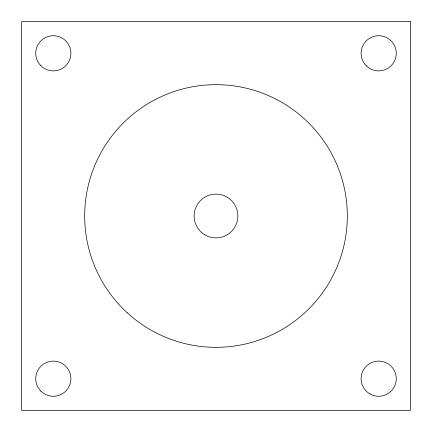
<?xml version="1.0" encoding="UTF-8"?>
<svg xmlns="http://www.w3.org/2000/svg" width="432" height="432" viewBox="0 0 432 432"><rect width="100%" height="100%" fill="white"/><g stroke="black" fill="none" stroke-linecap="round" stroke-linejoin="round"><path stroke-width="0.65" d="M410.4 21.6L21.6 21.6L21.6 410.4L410.4 410.4L410.4 21.6M366.26 65.74A17.577 17.577 0 0 0 395.669 57.861A17.577 17.577 0 0 0 374.139 36.331A17.577 17.577 0 0 0 366.26 65.74M40.878 391.122A17.577 17.577 0 0 0 70.292 383.238A17.577 17.577 0 0 0 48.762 361.708A17.577 17.577 0 0 0 40.878 391.122M205.054 234.954A21.886 21.886 0 0 0 237.886 216A21.886 21.886 0 0 0 205.054 197.046A21.886 21.886 0 0 0 205.054 234.954M40.878 65.74A17.577 17.577 0 0 0 70.292 57.861A17.577 17.577 0 0 0 48.762 36.331A17.577 17.577 0 0 0 40.878 65.74M369.9 393.914A17.577 17.577 0 0 0 396.268 378.691A17.577 17.577 0 0 0 369.9 363.463A17.577 17.577 0 0 0 369.9 393.914M127.197 312.746A131.323 131.323 0 0 0 344.185 244.534A131.323 131.323 0 0 0 176.618 90.72A131.323 131.323 0 0 0 127.197 312.746"/></g></svg>
